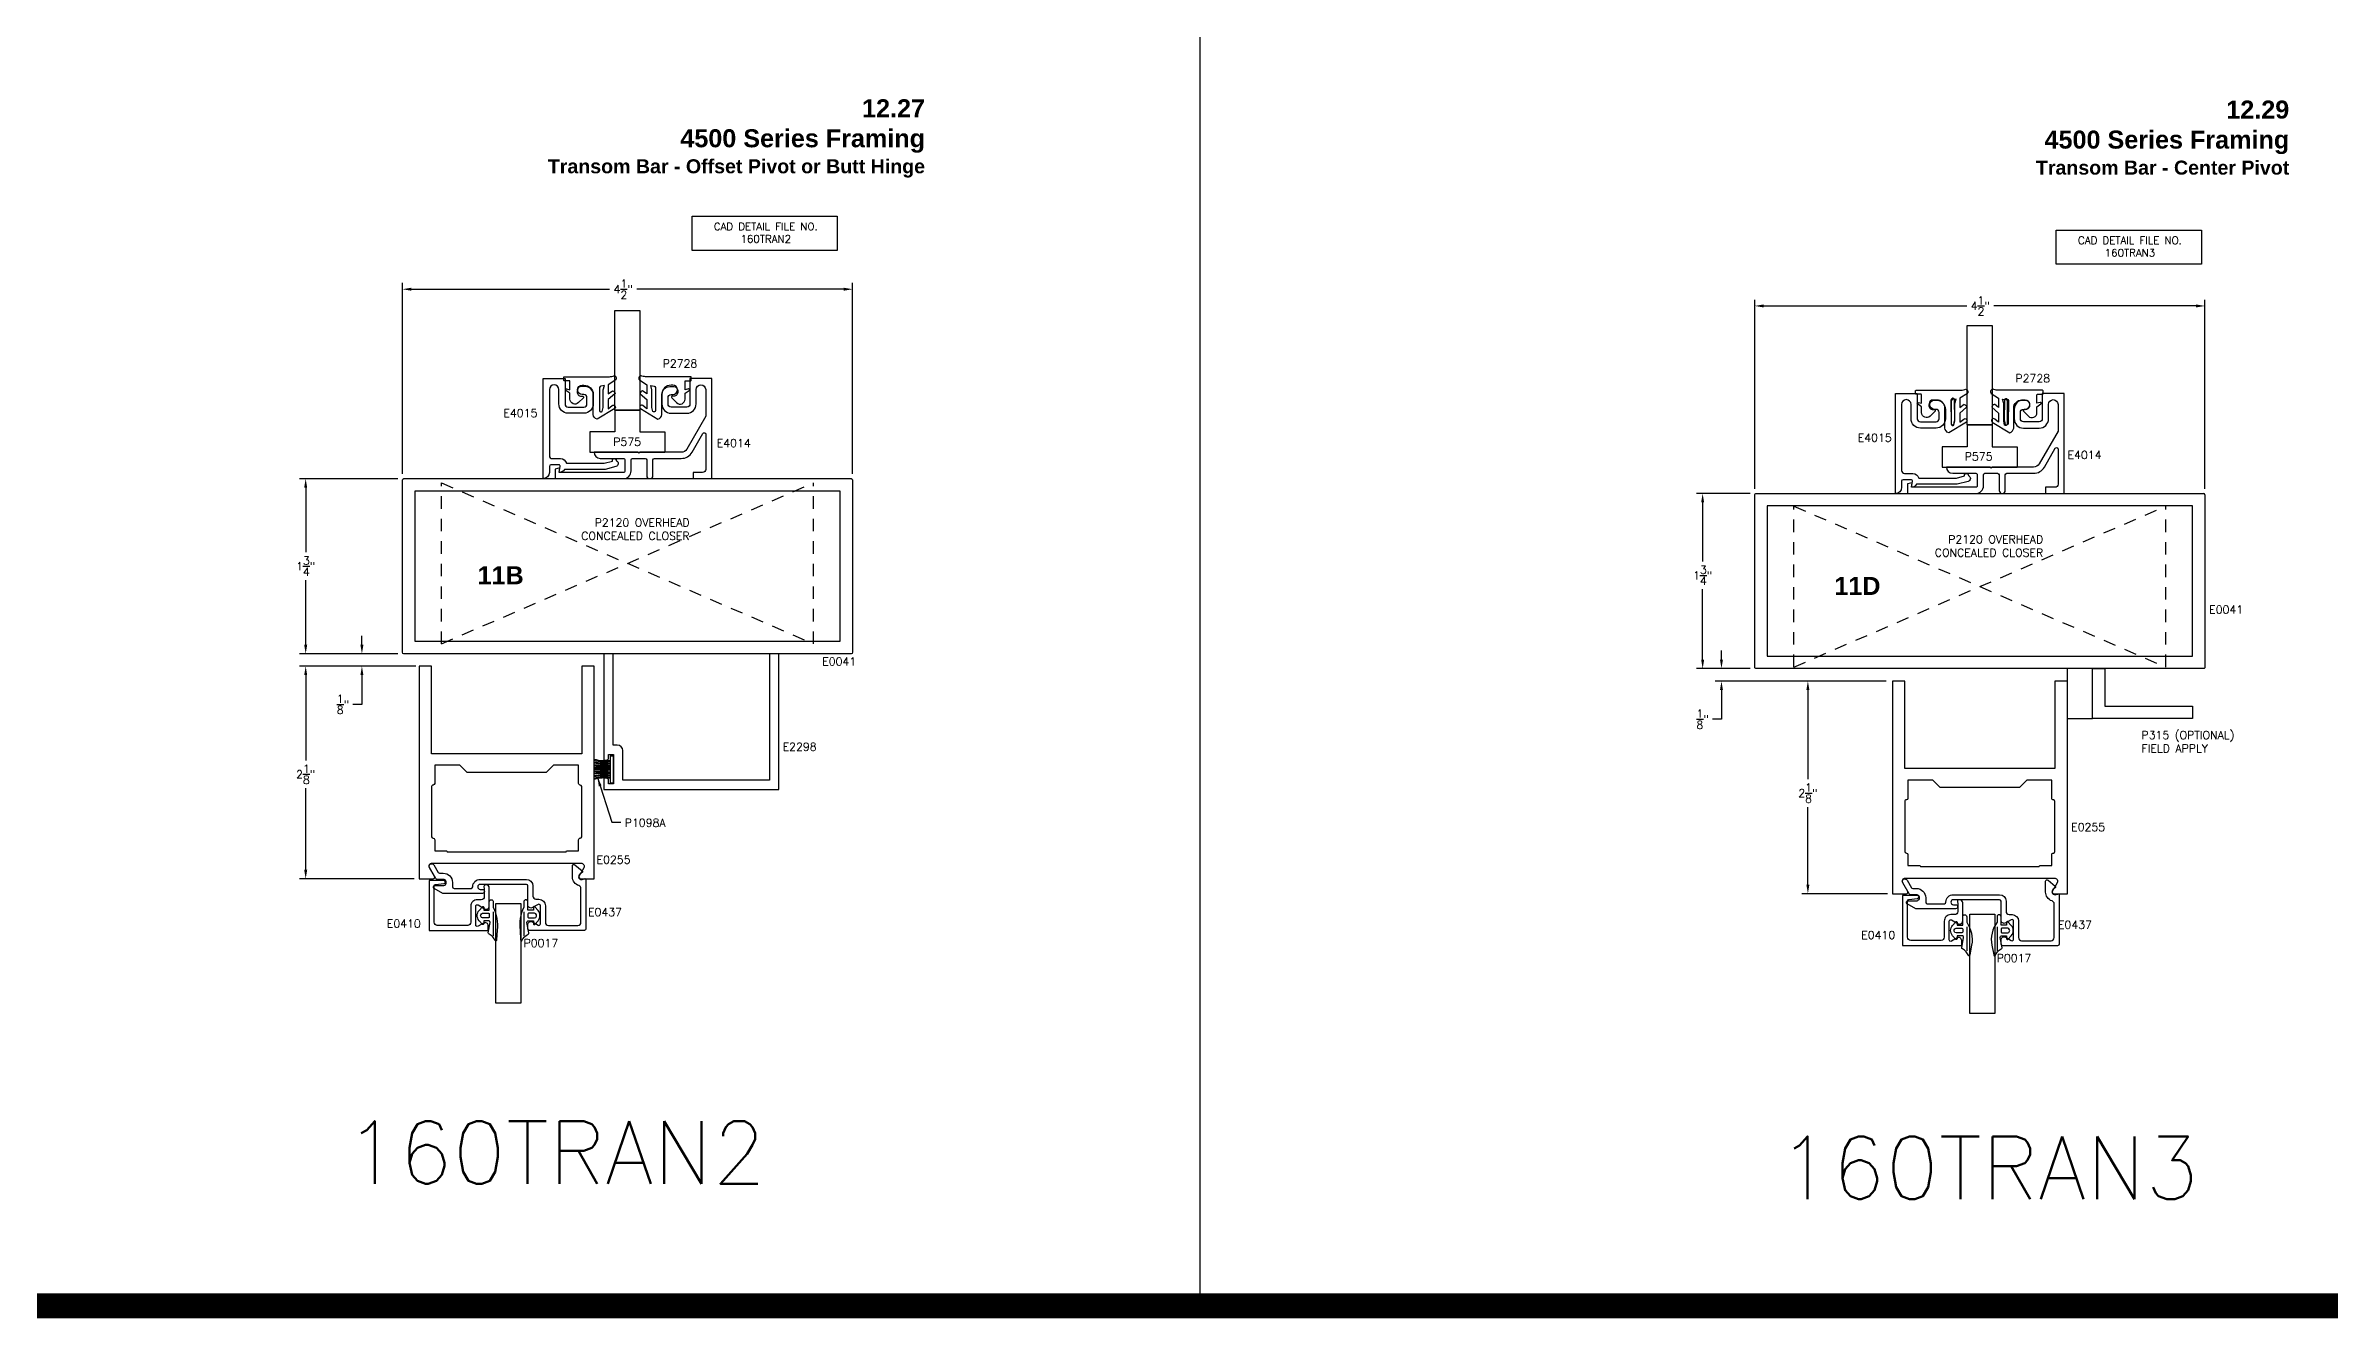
# Model space of a CAD drawing. Extents: x 0 to 139, y 0 to 75.
# Drawn here: x 32.14 to 54.97, y 14.75 to 27.47 of the extents above; entities that cross this region are included whole.
import ezdxf

# ---------------------------------------------------------------- set-up
doc = ezdxf.new("R2010")
doc.units = 0
doc.header["$MEASUREMENT"] = 0
doc.header["$PDMODE"] = 3
doc.linetypes.add('SHIDDEN', pattern=[0.1875, 0.125, -0.0625])
doc.layers.get('DEFPOINTS').update_dxf_attribs({"linetype": 'CONTINUOUS'})
for name, color, linetype in [('R-ANNO-DIMS', 3, 'CONTINUOUS'), ('R-ANNO-TEXT', 6, 'CONTINUOUS'), ('R-DET1', 4, 'CONTINUOUS'), ('R-DET2', 2, 'CONTINUOUS'), ('R-DET3', 5, 'CONTINUOUS'), ('R-OTLN', 1, 'CONTINUOUS'), ('R-PAT1', 5, 'CONTINUOUS'), ('TITLE', 7, 'CONTINUOUS')]:
    doc.layers.add(name, color=color, linetype=linetype)
doc.styles.get("Standard").update_dxf_attribs({"font": 'simplex'})
doc.dimstyles.new('1X', dxfattribs={"dimscale": 0, "dimtxt": 0.08, "dimasz": 0.09, "dimexe": 0.0625, "dimexo": 0.0625, "dimgap": 0.045, "dimtad": 0, "dimtih": 1, "dimtoh": 1, "dimdec": 4, "dimzin": 4, "dimtxsty": 'STANDARD', "dimcen": 0, "dimazin": 3, "dimtfac": 1, "dimtdec": 4, "dimtofl": 0, "dimtmove": 0, "dimatfit": 3, "dimtolj": 1, "dimtzin": 4})

# ---------------------------------------------------------------- blocks, each defined once
blk = doc.blocks.new('*D71')
at = {"layer": 'DEFPOINTS', "color": 0}
for p in [(53.725, 24.87), (49.225, 22.981), (53.725, 22.981)]:
    blk.add_point(p, dxfattribs=at)
at = {"layer": 'R-ANNO-DIMS', "color": 0}
for p, q in [((49.225, 23.043), (49.225, 24.932)), ((53.725, 23.043), (53.725, 24.932)), ((49.315, 24.87), (51.343, 24.87)), ((53.635, 24.87), (51.616, 24.87))]:
    blk.add_line(p, q, dxfattribs=at)
for points in [[(49.315, 24.885), (49.315, 24.855), (49.225, 24.87)], [(53.635, 24.885), (53.635, 24.855), (53.725, 24.87)]]:
    blk.add_solid(points, dxfattribs=at)
at = {"layer": 'R-ANNO-DIMS', "color": 0, "insert": (51.479, 24.87), "char_height": 0.08, "attachment_point": 5}
blk.add_mtext('\\A1;4{\\H1.000000x;\\S1/2;}"', dxfattribs=at)
blk = doc.blocks.new('*D72')
at = {"layer": 'DEFPOINTS', "color": 0}
for p in [(48.704, 22.996), (49.24, 22.996), (49.24, 21.246)]:
    blk.add_point(p, dxfattribs=at)
at = {"layer": 'R-ANNO-DIMS', "color": 0}
for p, q in [((49.178, 22.996), (48.641, 22.996)), ((48.704, 22.906), (48.704, 22.316)), ((48.704, 21.336), (48.704, 22.039)), ((49.178, 21.246), (48.641, 21.246))]:
    blk.add_line(p, q, dxfattribs=at)
for points in [[(48.689, 22.906), (48.719, 22.906), (48.704, 22.996)], [(48.689, 21.336), (48.719, 21.336), (48.704, 21.246)]]:
    blk.add_solid(points, dxfattribs=at)
at = {"layer": 'R-ANNO-DIMS', "color": 0, "insert": (48.704, 22.178), "char_height": 0.08, "attachment_point": 5}
blk.add_mtext('\\A1;1{\\H1.000000x;\\S3/4;}"', dxfattribs=at)
blk = doc.blocks.new('*D73')
at = {"layer": 'DEFPOINTS', "color": 0}
for p in [(48.892, 21.246), (49.24, 21.246), (50.6, 21.122)]:
    blk.add_point(p, dxfattribs=at)
at = {"layer": 'R-ANNO-DIMS', "color": 0}
for p, q in [((49.178, 21.246), (48.829, 21.246)), ((48.892, 21.336), (48.892, 21.426)), ((50.538, 21.122), (48.829, 21.122)), ((48.892, 21.032), (48.892, 20.74)), ((48.892, 20.74), (48.802, 20.74))]:
    blk.add_line(p, q, dxfattribs=at)
for points in [[(48.877, 21.336), (48.907, 21.336), (48.892, 21.246)], [(48.877, 21.032), (48.907, 21.032), (48.892, 21.122)]]:
    blk.add_solid(points, dxfattribs=at)
at = {"layer": 'R-ANNO-DIMS', "color": 0, "insert": (48.704, 20.74), "char_height": 0.08, "attachment_point": 5}
blk.add_mtext('\\A1;{\\H1.000000x;\\S1/8;}"', dxfattribs=at)
blk = doc.blocks.new('*D74')
at = {"layer": 'DEFPOINTS', "color": 0}
for p in [(50.6, 21.122), (49.756, 18.997), (50.615, 18.997)]:
    blk.add_point(p, dxfattribs=at)
at = {"layer": 'R-ANNO-DIMS', "color": 0}
for p, q in [((50.538, 21.122), (49.694, 21.122)), ((49.756, 21.032), (49.756, 20.14)), ((49.756, 19.087), (49.756, 19.863)), ((50.553, 18.997), (49.694, 18.997))]:
    blk.add_line(p, q, dxfattribs=at)
for points in [[(49.741, 21.032), (49.771, 21.032), (49.756, 21.122)], [(49.741, 19.087), (49.771, 19.087), (49.756, 18.997)]]:
    blk.add_solid(points, dxfattribs=at)
at = {"layer": 'R-ANNO-DIMS', "color": 0, "insert": (49.756, 20.002), "char_height": 0.08, "attachment_point": 5}
blk.add_mtext('\\A1;2{\\H1.000000x;\\S1/8;}"', dxfattribs=at)
blk = doc.blocks.new('P575')
at = {"layer": 'R-DET2'}
for p, q in [((7.419, 23.247), (7.419, 23.029)), ((7.419, 23.247), (7.669, 23.247)), ((7.669, 23.247), (7.669, 23.029)), ((7.169, 23.029), (7.169, 22.826)), ((7.419, 23.029), (7.169, 23.029)), ((7.669, 23.029), (7.919, 23.029)), ((7.919, 23.029), (7.919, 22.826)), ((7.169, 22.826), (7.211, 22.826)), ((7.211, 22.826), (7.919, 22.826))]:
    blk.add_line(p, q, dxfattribs=at)
blk = doc.blocks.new('*D106')
at = {"layer": 'DEFPOINTS', "color": 0}
for p in [(40.207, 25.037), (35.707, 23.129), (40.207, 23.129)]:
    blk.add_point(p, dxfattribs=at)
at = {"layer": 'R-ANNO-DIMS', "color": 0}
for p, q in [((35.707, 23.192), (35.707, 25.1)), ((35.797, 25.037), (37.777, 25.037)), ((40.117, 25.037), (38.05, 25.037)), ((40.207, 23.192), (40.207, 25.1))]:
    blk.add_line(p, q, dxfattribs=at)
for points in [[(35.797, 25.052), (35.797, 25.022), (35.707, 25.037)], [(40.117, 25.052), (40.117, 25.022), (40.207, 25.037)]]:
    blk.add_solid(points, dxfattribs=at)
at = {"layer": 'R-ANNO-DIMS', "color": 0, "insert": (37.914, 25.037), "char_height": 0.08, "attachment_point": 5}
blk.add_mtext('\\A1;4{\\H1.000000x;\\S1/2;}"', dxfattribs=at)
blk = doc.blocks.new('*D107')
at = {"layer": 'DEFPOINTS', "color": 0}
for p in [(34.74, 23.144), (35.722, 23.144), (35.722, 21.394)]:
    blk.add_point(p, dxfattribs=at)
at = {"layer": 'R-ANNO-DIMS', "color": 0}
for p, q in [((35.66, 23.144), (34.677, 23.144)), ((34.74, 23.054), (34.74, 22.408)), ((34.74, 21.484), (34.74, 22.131)), ((35.66, 21.394), (34.677, 21.394))]:
    blk.add_line(p, q, dxfattribs=at)
for points in [[(34.725, 23.054), (34.755, 23.054), (34.74, 23.144)], [(34.725, 21.484), (34.755, 21.484), (34.74, 21.394)]]:
    blk.add_solid(points, dxfattribs=at)
at = {"layer": 'R-ANNO-DIMS', "color": 0, "insert": (34.74, 22.269), "char_height": 0.08, "attachment_point": 5}
blk.add_mtext('\\A1;1{\\H1.000000x;\\S3/4;}"', dxfattribs=at)
blk = doc.blocks.new('*D108')
at = {"layer": 'DEFPOINTS', "color": 0}
for p in [(35.302, 21.394), (35.722, 21.394), (35.905, 21.271)]:
    blk.add_point(p, dxfattribs=at)
at = {"layer": 'R-ANNO-DIMS', "color": 0}
for p, q in [((35.302, 21.484), (35.302, 21.574)), ((35.66, 21.394), (35.239, 21.394)), ((35.842, 21.271), (35.239, 21.271)), ((35.302, 21.181), (35.302, 20.889)), ((35.302, 20.889), (35.212, 20.889))]:
    blk.add_line(p, q, dxfattribs=at)
for points in [[(35.287, 21.484), (35.317, 21.484), (35.302, 21.394)], [(35.287, 21.181), (35.317, 21.181), (35.302, 21.271)]]:
    blk.add_solid(points, dxfattribs=at)
at = {"layer": 'R-ANNO-DIMS', "color": 0, "insert": (35.113, 20.889), "char_height": 0.08, "attachment_point": 5}
blk.add_mtext('\\A1;{\\H1.000000x;\\S1/8;}"', dxfattribs=at)
blk = doc.blocks.new('*D109')
at = {"layer": 'DEFPOINTS', "color": 0}
for p in [(35.905, 21.271), (34.74, 19.146), (35.889, 19.146)]:
    blk.add_point(p, dxfattribs=at)
at = {"layer": 'R-ANNO-DIMS', "color": 0}
for p, q in [((35.842, 21.271), (34.677, 21.271)), ((34.74, 21.181), (34.74, 20.328)), ((34.74, 19.236), (34.74, 20.052)), ((35.826, 19.146), (34.677, 19.146))]:
    blk.add_line(p, q, dxfattribs=at)
for points in [[(34.725, 21.181), (34.755, 21.181), (34.74, 21.271)], [(34.725, 19.236), (34.755, 19.236), (34.74, 19.146)]]:
    blk.add_solid(points, dxfattribs=at)
at = {"layer": 'R-ANNO-DIMS', "color": 0, "insert": (34.74, 20.19), "char_height": 0.08, "attachment_point": 5}
blk.add_mtext('\\A1;2{\\H1.000000x;\\S1/8;}"', dxfattribs=at)
blk = doc.blocks.new('WEATHERING')
at = {"layer": 'R-DET2'}
for p, q in [((0, 0), (0, -0.27)), ((0, 0), (0.03, 0)), ((0.03, 0), (0.03, -0.27)), ((0, -0.129), (-0.16, -0.129)), ((0, -0.139), (-0.16, -0.139)), ((0, -0.27), (0.03, -0.27))]:
    blk.add_line(p, q, dxfattribs=at)
for centre, radius, start, end in [((-0.056, 0.313), 0.361, 253.2416, 278.8875), ((-0.056, 0.313), 0.371, 253.7056, 278.6489), ((-0.057, 0.486), 0.557, 259.3278, 275.8729), ((-0.057, 0.486), 0.566, 259.5182, 275.7701), ((-0.063, 0.677), 0.77, 262.7557, 274.6832), ((-0.063, 0.677), 0.78, 262.849, 274.6238), ((-0.066, 1.463), 1.578, 266.5833, 272.3941), ((-0.067, -1.773), 1.619, 87.6382, 93.304), ((-0.064, -0.966), 0.8, 85.4377, 96.9231), ((-0.064, -0.966), 0.79, 85.3793, 97.0112), ((-0.058, -0.769), 0.58, 84.3053, 100.1631), ((-0.058, -0.769), 0.57, 84.2043, 100.3432), ((-0.056, -0.591), 0.38, 81.4567, 105.8164), ((-0.056, -0.591), 0.37, 81.2223, 106.2556)]:
    blk.add_arc(centre, radius, start, end, dxfattribs=at)
blk = doc.blocks.new('E0041')
at = {"layer": 'R-OTLN'}
blk.add_lwpolyline([(53.725, 22.981), (53.725, 21.261, -0.414214), (53.71, 21.246), (49.24, 21.246, -0.414214), (49.225, 21.261), (49.225, 22.981, -0.414214), (49.24, 22.996), (53.71, 22.996)], format="xyb", dxfattribs=at)
blk.add_lwpolyline([(49.35, 21.371), (53.6, 21.371), (53.6, 22.871), (49.35, 22.871), (49.35, 21.371)], dxfattribs=at)
blk.add_arc((53.71, 22.981), 0.015, 0, 89.9999, dxfattribs=at)
blk = doc.blocks.new('P315_REAL')
at = {"layer": 'R-DET3'}
for p, q in [((54.212, 20.735), (53.962, 20.735)), ((53.962, 20.235), (53.962, 20.735)), ((54.212, 20.235), (54.212, 20.735)), ((53.962, 20.235), (54.212, 20.235))]:
    blk.add_line(p, q, dxfattribs=at)
blk.add_lwpolyline([(54.212, 20.235), (54.212, 20.735), (54.337, 20.735), (54.337, 20.36), (55.212, 20.36), (55.212, 20.235), (54.212, 20.235)], close=True, dxfattribs=at)
blk = doc.blocks.new('P2728_GASKET')
at = {"layer": 'R-DET2'}
blk.add_lwpolyline([(86.461, 33.362), (86.567, 33.537, 0.301952), (86.52, 33.577), (86.32, 33.577, -0.414214), (86.24, 33.657), (86.24, 33.695, -0.388879), (86.276, 33.735), (86.292, 33.736, -0.440011), (86.336, 33.696), (86.336, 33.682, 0.668179), (86.353, 33.675), (86.401, 33.724, 0.668179), (86.366, 33.809), (86.307, 33.809), (86.279, 33.849, 0.836323), (86.264, 33.842), (86.273, 33.809), (86.189, 33.809, -0.414214), (86.183, 33.815), (86.183, 33.865, 0.414214), (86.177, 33.871), (86.149, 33.871, 0.414214), (86.143, 33.865), (86.143, 33.427, -0.083245), (86.135, 33.378), (86.135, 33.378)], format="xyb", dxfattribs=at)
for points in [[(86.174, 33.352), (86.223, 33.426), (86.314, 33.426), (86.283, 33.384)], [(86.313, 33.359), (86.371, 33.426), (86.462, 33.426), (86.431, 33.388)]]:
    blk.add_lwpolyline(points, dxfattribs=at)
blk.add_lwpolyline([(86.235, 33.499, -0.372312), (86.249, 33.512), (86.48, 33.512, -0.668179), (86.49, 33.486), (86.448, 33.478), (86.274, 33.478), (86.23, 33.465)], format="xyb", close=True, dxfattribs=at)
at = {"layer": 'R-DET2', "ltscale": 0.1}
for centre, radius, start, end in [((86.157, 33.369), 0.0237, 157.7655, 314.5007), ((86.313, 33.388), 0.0297, 188.4603, 270), ((86.446, 33.375), 0.0199, 139.7022, 319.7022)]:
    blk.add_arc(centre, radius, start, end, dxfattribs=at)

msp = doc.modelspace()

# ---------------------------------------------------------------- linework, layer by layer
at = {"layer": 'R-ANNO-TEXT'}
for points in [[(38.60218, 25.7677), (40.05366, 25.7677), (40.05366, 25.42564), (38.60218, 25.42564)], [(52.23857, 25.62877), (53.69005, 25.62877), (53.69005, 25.28671), (52.23857, 25.28671)]]:
    msp.add_lwpolyline(points, close=True, dxfattribs=at)
at = {"layer": 'R-DET1', "color": 4, "linetype": 'CONTINUOUS'}
for points in [[(37.26947, 23.28217), (37.19094, 23.28217, 0.41421356), (37.17594, 23.26717), (37.17594, 23.20617, -0.41421342), (37.11394, 23.14417), (37.11394, 23.14417), (37.11394, 24.14417), (37.33294, 24.14417), (37.33294, 23.89117, 0.41421356), (37.36394, 23.86017), (37.52094, 23.86017, 0.41421356), (37.55194, 23.89117), (37.55194, 23.95417, 0.41421356), (37.52094, 23.98517), (37.50444, 23.98517, -0.9999957), (37.50444, 24.07817), (37.52094, 24.07817, -0.41421356), (37.61394, 23.98517), (37.61394, 23.89117, -0.41421356), (37.52094, 23.79817), (37.36394, 23.79817, -0.41421356), (37.27094, 23.89117), (37.27094, 24.03467, 0.99997474), (37.17594, 24.03467), (37.17594, 23.37517, 0.41421375), (37.20694, 23.34417), (37.28734, 23.34417, -0.3396725), (37.34724, 23.29817), (37.72478, 23.29817), (37.8056, 23.31983, -1.17936225), (37.84487, 23.32367, -0.71606937), (37.84093, 23.26511), (37.73294, 23.23617), (37.32704, 23.23617, -0.26293773), (37.27394, 23.20617), (37.28424, 23.26457, 0.46630726)], [(37.93126, 23.22117, -0.41421434), (37.91626, 23.20617), (37.27215, 23.20617), (37.28026, 23.25217), (37.23426, 23.23984), (37.23426, 23.14417), (37.91526, 23.14417, 0.41421356), (37.99326, 23.22217), (37.99326, 23.33117, -0.41421356), (38.00826, 23.34617), (38.13426, 23.34617, -0.41421356), (38.14926, 23.33117), (38.14926, 23.17517, 0.99996806), (38.21126, 23.17517), (38.21126, 23.33117, -0.41421356), (38.22626, 23.34617), (38.49404, 23.34617, 0.267949), (38.60229, 23.40867), (38.71027, 23.59569, -0.76732194), (38.73826, 23.58819), (38.73826, 23.23717, -0.41421356), (38.70726, 23.20617), (38.61326, 23.20617), (38.61326, 23.14417), (38.80026, 23.14417), (38.80026, 24.14417), (38.58126, 24.14417), (38.58126, 23.89117, -0.41421356), (38.55026, 23.86017), (38.39326, 23.86017, -0.41421356), (38.36226, 23.89117), (38.36226, 23.95417, -0.41421356), (38.39326, 23.98517), (38.40976, 23.98517, 1), (38.40976, 24.07817), (38.39326, 24.07817, 0.41421356), (38.30026, 23.98517), (38.30026, 23.89117, 0.41421356), (38.39326, 23.79817), (38.55026, 23.79817, 0.41421356), (38.64326, 23.89117), (38.64326, 24.03467, -0.99998211), (38.73826, 24.03467), (38.73826, 23.76817), (38.54831, 23.43917, -0.26794795), (38.49461, 23.40817), (38.08126, 23.40817), (38.07126, 23.39817), (38.06126, 23.40817), (37.62326, 23.40817, 0.41421014), (37.68526, 23.34617), (37.91626, 23.34617, -0.41421551), (37.93126, 23.33117)], [(50.78551, 23.13372), (50.70699, 23.13372, 0.41421356), (50.69199, 23.11872), (50.69199, 23.05772, -0.41421342), (50.62999, 22.99572), (50.62999, 22.99572), (50.62999, 23.99572), (50.84899, 23.99572), (50.84899, 23.74272, 0.41421356), (50.87999, 23.71172), (51.03699, 23.71172, 0.41421356), (51.06799, 23.74272), (51.06799, 23.80572, 0.41421356), (51.03699, 23.83672), (51.02049, 23.83672, -0.9999957), (51.02049, 23.92972), (51.03699, 23.92972, -0.41421356), (51.12999, 23.83672), (51.12999, 23.74272, -0.41421356), (51.03699, 23.64972), (50.87999, 23.64972, -0.41421356), (50.78699, 23.74272), (50.78699, 23.88622, 0.99997474), (50.69199, 23.88622), (50.69199, 23.22672, 0.41421375), (50.72299, 23.19572), (50.80339, 23.19572, -0.3396725), (50.86329, 23.14972), (51.24083, 23.14972), (51.32165, 23.17138, -1.17936225), (51.36092, 23.17522, -0.71606937), (51.35698, 23.11666), (51.24899, 23.08772), (50.84309, 23.08772, -0.26293773), (50.78999, 23.05772), (50.80029, 23.11612, 0.46630726)], [(51.44919, 23.07272, -0.41421434), (51.43419, 23.05772), (50.79008, 23.05772), (50.79819, 23.10372), (50.75219, 23.0914), (50.75219, 22.99572), (51.43319, 22.99572, 0.41421356), (51.51119, 23.07372), (51.51119, 23.18272, -0.41421356), (51.52619, 23.19772), (51.65219, 23.19772, -0.41421356), (51.66719, 23.18272), (51.66719, 23.02672, 0.99996806), (51.72919, 23.02672), (51.72919, 23.18272, -0.41421356), (51.74419, 23.19772), (52.01197, 23.19772, 0.267949), (52.12023, 23.26022), (52.2282, 23.44724, -0.76732194), (52.25619, 23.43974), (52.25619, 23.08872, -0.41421356), (52.22519, 23.05772), (52.13119, 23.05772), (52.13119, 22.99572), (52.31819, 22.99572), (52.31819, 23.99572), (52.09919, 23.99572), (52.09919, 23.74272, -0.41421356), (52.06819, 23.71172), (51.91119, 23.71172, -0.41421356), (51.88019, 23.74272), (51.88019, 23.80572, -0.41421356), (51.91119, 23.83672), (51.92769, 23.83672, 1), (51.92769, 23.92972), (51.91119, 23.92972, 0.41421356), (51.81819, 23.83672), (51.81819, 23.74272, 0.41421356), (51.91119, 23.64972), (52.06819, 23.64972, 0.41421356), (52.16119, 23.74272), (52.16119, 23.88622, -0.99998211), (52.25619, 23.88622), (52.25619, 23.61972), (52.06624, 23.29072, -0.26794795), (52.01255, 23.25972), (51.59919, 23.25972), (51.58919, 23.24972), (51.57919, 23.25972), (51.14119, 23.25972, 0.41421014), (51.20319, 23.19772), (51.43419, 23.19772, -0.41421551), (51.44919, 23.18272)], [(37.76741, 20.35417), (37.76741, 20.38917), (37.81741, 20.38917), (37.81741, 20.09417), (37.76741, 20.09417), (37.76741, 20.12817, 0.41421318), (37.74441, 20.15117), (37.72041, 20.15117), (37.72041, 20.03817), (39.47041, 20.03817), (39.47041, 21.39417), (39.37741, 21.39417), (39.37741, 20.13117), (37.91041, 20.13117), (37.91041, 20.42617, 0.41421356), (37.85441, 20.48217), (37.81341, 20.48217), (37.81341, 21.39417), (37.72041, 21.39417), (37.72041, 20.33117), (37.74441, 20.33117, 0.41421356)]]:
    msp.add_lwpolyline(points, format="xyb", close=True, dxfattribs=at)
at = {"layer": 'R-DET1'}
for points in [[(36.48472, 19.14005), (36.94573, 19.14005, -0.41421356), (37.01073, 19.07505), (37.01073, 18.97303, 0.41421356), (37.04173, 18.94203), (37.07073, 18.94203, -0.41421356), (37.13573, 18.87703), (37.13573, 18.71105, 0.41421356), (37.16673, 18.68005), (37.46072, 18.68005, 0.41421356), (37.49172, 18.71105), (37.49172, 19.04809, 0.32566273), (37.47022, 19.0776, -0.32566273), (37.40572, 19.16612), (37.40572, 19.2745, -0.63707026), (37.43036, 19.28599), (37.503, 19.22504, -0.47797252), (37.50271, 19.20948), (37.48263, 19.1939, 0.86906798), (37.51314, 19.14062), (37.52801, 19.14657, -0.53050876), (37.54172, 19.13728), (37.54172, 18.64505, -0.41421356), (37.52672, 18.63005), (36.97572, 18.63005, -0.41421356), (36.96072, 18.64505), (36.96072, 18.68754, -0.57735903), (37.00722, 18.71439), (37.06322, 18.68206, 0.57735903), (37.08572, 18.69505), (37.08572, 18.87703, 0.57734117), (37.06322, 18.89002), (37.00722, 18.85769, -0.57734117), (36.96072, 18.88454), (36.96072, 19.07505, 0.41421356), (36.94572, 19.09005), (36.48472, 19.09005, 1), (36.48472, 19.04005), (36.50673, 19.04005, -1), (36.50673, 19.00005), (36.10972, 19.00005), (36.0231, 19.05006, -0.76733083), (36.0306, 19.07805), (36.11425, 19.07805, 1.00570395), (36.11461, 19.14005), (36.05561, 19.14005, -0.26794617), (36.04262, 19.14755), (35.97795, 19.25955, -0.99997534), (36.02125, 19.28455), (36.06456, 19.20955, 0.26794235), (36.07755, 19.20205), (36.11461, 19.20205, -0.41421356), (36.20761, 19.10905), (36.20761, 19.06505, 0.41421356), (36.22261, 19.05005), (36.39472, 19.05005, 0.41421194), (36.40972, 19.06505, -0.41421194), (36.48472, 19.14005)], [(36.0376, 19.08946), (36.12325, 19.09998, 0.94070735), (36.12143, 19.12986), (35.97443, 19.12986), (35.97443, 18.62986), (36.56543, 18.62986), (36.56543, 18.67717, 0.57735031), (36.51893, 18.70402), (36.46293, 18.67168, -0.57734995), (36.44043, 18.68468), (36.44043, 18.87182, -0.57735006), (36.46293, 18.88482), (36.52893, 18.84671, 0.57735393), (36.57543, 18.87356), (36.57543, 19.05386, 0.41421356), (36.54443, 19.08486), (36.53704, 19.08486, 0.45599114), (36.52219, 19.06776), (36.52542, 19.04486), (36.52543, 18.96782, -0.41421356), (36.49443, 18.93682), (36.45561, 18.93682, 0.41573472), (36.39043, 18.87168), (36.39042, 18.71086, -0.41421356), (36.35942, 18.67986), (36.05543, 18.67986, -0.41421356), (36.02443, 18.71086), (36.02442, 19.07457, -0.37886689), (36.0376, 19.08946)], [(51.21056, 18.98716), (51.67157, 18.98716, -0.41421356), (51.73657, 18.92216), (51.73657, 18.82014, 0.41421356), (51.76757, 18.78914), (51.79657, 18.78914, -0.41421356), (51.86157, 18.72414), (51.86157, 18.55816, 0.41421356), (51.89257, 18.52716), (52.18656, 18.52716, 0.41421356), (52.21756, 18.55816), (52.21756, 18.8952, 0.32566273), (52.19606, 18.9247, -0.32566273), (52.13156, 19.01323), (52.13156, 19.12161, -0.63707026), (52.1562, 19.1331), (52.22884, 19.07215, -0.47797252), (52.22855, 19.05659), (52.20847, 19.04101, 0.86906798), (52.23898, 18.98773), (52.25385, 18.99367, -0.53050876), (52.26756, 18.98439), (52.26756, 18.49215, -0.41421356), (52.25256, 18.47715), (51.70156, 18.47715, -0.41421356), (51.68656, 18.49215), (51.68656, 18.53465, -0.57735903), (51.73306, 18.5615), (51.78906, 18.52916, 0.57735903), (51.81156, 18.54215), (51.81156, 18.72414, 0.57734117), (51.78906, 18.73713), (51.73306, 18.7048, -0.57734117), (51.68656, 18.73165), (51.68656, 18.92216, 0.41421356), (51.67156, 18.93716), (51.21056, 18.93716, 1), (51.21056, 18.88715), (51.23257, 18.88715, -1), (51.23257, 18.84716), (50.83556, 18.84716), (50.74894, 18.89716, -0.76733083), (50.75644, 18.92516), (50.84009, 18.92516, 1.00570395), (50.84045, 18.98715), (50.78145, 18.98716, -0.26794617), (50.76846, 18.99466), (50.70379, 19.10666, -0.99997534), (50.74709, 19.13166), (50.7904, 19.05665, 0.26794235), (50.80339, 19.04916), (50.84045, 19.04916, -0.41421356), (50.93345, 18.95616), (50.93345, 18.91215, 0.41421356), (50.94845, 18.89716), (51.12056, 18.89716, 0.41421194), (51.13556, 18.91215, -0.41421194), (51.21056, 18.98716)], [(50.76591, 18.94001), (50.85157, 18.95053, 0.94070735), (50.84974, 18.98042), (50.70274, 18.98042), (50.70274, 18.48042), (51.29374, 18.48042), (51.29374, 18.52772, 0.57735031), (51.24724, 18.55457), (51.19124, 18.52224, -0.57734995), (51.16874, 18.53523), (51.16874, 18.72238, -0.57735006), (51.19124, 18.73537), (51.25724, 18.69726, 0.57735393), (51.30374, 18.72411), (51.30374, 18.90442, 0.41421356), (51.27274, 18.93542), (51.26535, 18.93542, 0.45599114), (51.2505, 18.91832), (51.25374, 18.89542), (51.25374, 18.81838, -0.41421356), (51.22274, 18.78738), (51.18393, 18.78738, 0.41573472), (51.11874, 18.72223), (51.11874, 18.56142, -0.41421356), (51.08774, 18.53042), (50.78374, 18.53042, -0.41421356), (50.75274, 18.56142), (50.75274, 18.92512, -0.37886689), (50.76591, 18.94001)]]:
    msp.add_lwpolyline(points, format="xyb", dxfattribs=at)
at = {"layer": 'R-DET2'}
for points in [[(38.08126, 24.82316), (38.08126, 23.82917), (37.83126, 23.82917), (37.83126, 24.82316), (38.08126, 24.82316)], [(51.59919, 24.67471), (51.59919, 23.68072), (51.34919, 23.68072), (51.34919, 24.67471), (51.59919, 24.67471)], [(36.89138, 18.89814), (36.89138, 17.90416), (36.64138, 17.90416), (36.64138, 18.89814), (36.89138, 18.89814)], [(51.62364, 18.79292), (51.62364, 17.79893), (51.37364, 17.79893), (51.37364, 18.79292), (51.62364, 18.79292)]]:
    msp.add_lwpolyline(points, close=True, dxfattribs=at)
for points in [[(51.19621, 23.94176, 0.37231182), (51.18364, 23.92669), (51.18766, 23.69649, 0.66817864), (51.21344, 23.68633), (51.22078, 23.72038, 0.19891237), (51.22498, 23.73106), (51.22147, 23.93231, 0.45739472), (51.20404, 23.94685)], [(51.74885, 23.93969, -0.37231182), (51.76142, 23.92463), (51.7574, 23.69442, -0.66817864), (51.73162, 23.68426), (51.72428, 23.71832, -0.19891237), (51.72008, 23.729), (51.72359, 23.93025, -0.45739472), (51.74102, 23.94479)], [(36.65336, 18.63293), (36.64718, 18.53482, -0.47703701), (36.6351, 18.52504, 0.16906349), (36.57314, 18.59394, -0.37880884), (36.56526, 18.6046), (36.58447, 18.70991, 0.34624191), (36.57451, 18.72579), (36.52043, 18.72579), (36.51931, 18.69559, -0.6086559), (36.50617, 18.69018), (36.47386, 18.72674, -0.37861709), (36.47386, 18.82983), (36.50617, 18.86639, -0.6086559), (36.51932, 18.86098), (36.52043, 18.83079), (36.57543, 18.83079), (36.57543, 18.91579, -1), (36.61543, 18.91579), (36.61543, 18.86075, -0.14818193)], [(36.48938, 18.78579, -0.34199871), (36.50874, 18.80079), (36.56743, 18.80079, -0.41421356), (36.57543, 18.79279), (36.57543, 18.76379, -0.41421356), (36.56743, 18.75579), (36.50874, 18.75579, -0.34199871), (36.48938, 18.77079, -0.12701665)], [(36.88508, 18.63293), (36.88897, 18.53482, 0.47703701), (36.90105, 18.52504, -0.16906349), (36.96301, 18.59394, 0.37880884), (36.97089, 18.6046), (36.95167, 18.70991, -0.34624191), (36.96163, 18.72579), (37.01572, 18.72579), (37.01683, 18.69559, 0.6086559), (37.02998, 18.69018), (37.06229, 18.72674, 0.37861709), (37.06229, 18.82983), (37.02998, 18.86639, 0.6086559), (37.01683, 18.86098), (37.01572, 18.83079), (36.96072, 18.83079), (36.96072, 18.91579, 1), (36.92072, 18.91579), (36.92072, 18.86075, 0.15823043)], [(37.04677, 18.78579, 0.34199871), (37.0274, 18.80079), (36.96872, 18.80079, 0.41421356), (36.96072, 18.79279), (36.96072, 18.76379, 0.41421356), (36.96872, 18.75579), (37.0274, 18.75579, 0.34199871), (37.04677, 18.77079, 0.12701665)], [(51.39281, 18.48348), (51.37549, 18.38537, -0.47703701), (51.36341, 18.37559, 0.16906349), (51.30146, 18.4445, -0.37880884), (51.29357, 18.45515), (51.31279, 18.56047, 0.34624191), (51.30283, 18.57634), (51.24874, 18.57634), (51.24763, 18.54614, -0.6086559), (51.23448, 18.54074), (51.20217, 18.57729, -0.37861709), (51.20217, 18.68039), (51.23448, 18.71694, -0.6086559), (51.24763, 18.71154), (51.24874, 18.68134), (51.30374, 18.68134), (51.30374, 18.76634, -1), (51.34374, 18.76634), (51.34374, 18.7113, -0.19566952)], [(51.59502, 18.48348), (51.61489, 18.38537, 0.47703701), (51.62697, 18.37559, -0.16906349), (51.68892, 18.4445, 0.37880884), (51.69681, 18.45515), (51.67759, 18.56047, -0.34624191), (51.68755, 18.57634), (51.74164, 18.57634), (51.74275, 18.54614, 0.6086559), (51.7559, 18.54074), (51.78821, 18.57729, 0.37861709), (51.78821, 18.68039), (51.7559, 18.71694, 0.6086559), (51.74275, 18.71154), (51.74164, 18.68134), (51.68664, 18.68134), (51.68664, 18.76634, 1), (51.64664, 18.76634), (51.64664, 18.7113, 0.21575338)], [(51.21769, 18.63634, -0.34199871), (51.23706, 18.65134), (51.29574, 18.65134, -0.41421356), (51.30374, 18.64334), (51.30374, 18.61434, -0.41421356), (51.29574, 18.60634), (51.23706, 18.60634, -0.34199871), (51.21769, 18.62134, -0.12701665)], [(51.77269, 18.63634, 0.34199871), (51.75332, 18.65134), (51.69464, 18.65134, 0.41421356), (51.68664, 18.64334), (51.68664, 18.61434, 0.41421356), (51.69464, 18.60634), (51.75332, 18.60634, 0.34199871), (51.77269, 18.62134, 0.12701665)]]:
    msp.add_lwpolyline(points, format="xyb", close=True, dxfattribs=at)
for points in [[(36.61543, 18.8166), (36.61518, 18.57682)], [(36.92072, 18.8166), (36.92097, 18.57682)], [(51.34374, 18.66715), (51.34349, 18.42737)], [(51.64664, 18.66715), (51.64689, 18.42737)]]:
    msp.add_lwpolyline(points, dxfattribs=at)
at = {"layer": 'R-DET3', "linetype": 'SHIDDEN'}
for p, q in [((36.09772, 21.49321), (39.81647, 23.10258)), ((36.09772, 23.10258), (39.81647, 21.49321)), ((36.09772, 21.49321), (36.09772, 23.10258)), ((39.81647, 21.49321), (39.81647, 23.10258)), ((49.61566, 21.26072), (53.33441, 22.8701)), ((49.61566, 22.8701), (53.33441, 21.26072)), ((49.61566, 21.26072), (49.61566, 22.8701)), ((53.33441, 21.26072), (53.33441, 22.8701))]:
    msp.add_line(p, q, dxfattribs=at)
at = {"layer": 'R-OTLN'}
msp.add_lwpolyline([(40.1921, 23.14417, -0.41421356), (40.2071, 23.12917), (40.2071, 21.40917, -0.41421356), (40.1921, 21.39417), (35.7221, 21.39417, -0.41421356), (35.7071, 21.40917), (35.7071, 23.12917, -0.41421356), (35.7221, 23.14417), (40.1921, 23.14417)], format="xyb", dxfattribs=at)
msp.add_lwpolyline([(40.0821, 21.51917), (40.0821, 23.01917), (35.8321, 23.01917), (35.8321, 21.51917)], close=True, dxfattribs=at)
at = {"layer": 'R-OTLN', "linetype": 'CONTINUOUS'}
for points in [[(37.48281, 19.14561), (37.62381, 19.14561), (37.62381, 21.27061), (37.49881, 21.27061), (37.49881, 20.39561), (36.74881, 20.39561), (35.99881, 20.39561), (35.99881, 21.27061), (35.87381, 21.27061), (35.87381, 19.14561), (36.01481, 19.14561, 0.57631853), (36.02782, 19.16806), (35.97757, 19.25511, -0.57734913), (36.00442, 19.30161), (36.74881, 19.30161), (37.4932, 19.30161, -0.57735074), (37.52005, 19.25511), (37.4698, 19.16807, 0.57632405)], [(52.20903, 18.99716), (52.35003, 18.99716), (52.35003, 21.12216), (52.22503, 21.12216), (52.22503, 20.24716), (51.47503, 20.24716), (50.72503, 20.24716), (50.72503, 21.12216), (50.60003, 21.12216), (50.60003, 18.99716), (50.74103, 18.99716, 0.57631853), (50.75405, 19.01962), (50.70379, 19.10666, -0.57734913), (50.73064, 19.15316), (51.47503, 19.15316), (52.21943, 19.15316, -0.57735074), (52.24627, 19.10666), (52.19602, 19.01962, 0.57632405)]]:
    msp.add_lwpolyline(points, format="xyb", close=True, dxfattribs=at)
for points in [[(37.49881, 19.56661), (37.49881, 20.06761, 0.41421356), (37.48381, 20.08261, -0.43239563), (37.46781, 20.09761), (37.46781, 20.28061), (37.21781, 20.28061), (37.14481, 20.20761), (36.35281, 20.20761), (36.27981, 20.28061), (36.02981, 20.28061), (36.02981, 20.09761, -0.41421356), (36.01481, 20.08261, 0.43239732), (35.99881, 20.06761), (35.99881, 19.56661, 0.41421356), (36.01381, 19.55161), (36.01481, 19.55161, -0.41421356), (36.02981, 19.53661), (36.02981, 19.42661), (36.14481, 19.42661, -0.41421356), (36.15481, 19.41661), (36.74881, 19.41661), (37.34281, 19.41661, -0.41421356), (37.35281, 19.42661), (37.46781, 19.42661), (37.46781, 19.53661, -0.43239732), (37.48381, 19.55161, 0.41421356), (37.49881, 19.56661)], [(52.22503, 19.41816), (52.22503, 19.91916, 0.41421356), (52.21003, 19.93416, -0.43239563), (52.19403, 19.94916), (52.19403, 20.13216), (51.94403, 20.13216), (51.87103, 20.05916), (51.07903, 20.05916), (51.00603, 20.13216), (50.75603, 20.13216), (50.75603, 19.94916, -0.41421356), (50.74103, 19.93416, 0.43239732), (50.72503, 19.91916), (50.72503, 19.41816, 0.41421356), (50.74003, 19.40316), (50.74103, 19.40316, -0.41421356), (50.75603, 19.38816), (50.75603, 19.27816), (50.87103, 19.27816, -0.41421356), (50.88103, 19.26816), (51.47503, 19.26816), (52.06903, 19.26816, -0.41421356), (52.07903, 19.27816), (52.19403, 19.27816), (52.19403, 19.38816, -0.43239732), (52.21003, 19.40316, 0.41421356), (52.22503, 19.41816)]]:
    msp.add_lwpolyline(points, format="xyb", dxfattribs=at)
at = {"layer": 'TITLE'}
msp.add_line((43.67851, 74.87895), (43.67851, 14.87895), dxfattribs=at)
at = {"layer": 'TITLE', "const_width": 0.25}
msp.add_lwpolyline([(0.25, 14.87895), (138.908, 14.87895)], dxfattribs=at)

# ---------------------------------------------------------------- block references
at = {"layer": 'R-DET1'}
msp.add_blockref('P315_REAL', (-1.61159, 0.51103), dxfattribs=at)
at = {"layer": 'R-DET2', "xscale": -1, "rotation": 90}
for p in [(71.19061, 110.30483), (84.70165, 110.17008)]:
    msp.add_blockref('P2728_GASKET', p, dxfattribs=at)
at = {"layer": 'R-DET2', "rotation": 269.9999999999999}
for p in [(4.72359, 110.30483), (18.23632, 110.17008)]:
    msp.add_blockref('P2728_GASKET', p, dxfattribs=at)
at = {"layer": 'R-OTLN'}
msp.add_blockref('E0041', (0, 0), dxfattribs=at)
at = {"layer": 'R-PAT1'}
msp.add_blockref('WEATHERING', (37.78381, 20.37441), dxfattribs=at)
at = {"layer": 'TITLE'}
for p in [(30.41222, 0.58188), (30.41222, 0.58188), (30.41222, 0.58188), (30.41222, 0.58188), (30.41222, 0.58188), (43.93016, 0.43343), (43.93016, 0.43343), (43.93016, 0.43343), (43.93016, 0.43343), (43.93016, 0.43343)]:
    msp.add_blockref('P575', p, dxfattribs=at)

# ---------------------------------------------------------------- texts
at = {"layer": 'R-ANNO-TEXT'}
for s, insert, char_height, width, attachment_point in [('CAD DETAIL FILE NO.\\P160TRAN2', (39.33886, 25.70212), 0.075, 1.875, 2), ('CAD DETAIL FILE NO.\\P160TRAN3', (52.97525, 25.56319), 0.075, 1.875, 2), ('{\\fArial|b1|i0|c0|p34;11B}', (36.91924, 22.26837, 6.21069), 0.18, 7.44, 3), ('{\\fArial|b1|i0|c0|p34;11D}', (50.48115, 22.16236, 6.21069), 0.18, 7.44, 3)]:
    msp.add_mtext(s, dxfattribs=dict(at, insert=insert, char_height=char_height, width=width, attachment_point=attachment_point))
at = {"layer": 'R-ANNO-TEXT', "char_height": 0.08}
for s, insert, attachment_point in [('P2728', (38.30815, 24.29496), 4), ('P2728', (51.83043, 24.14714), 4), ('\\A1;E4015', (37.05616, 23.79935), 6), ('P575', (37.81457, 23.51278), 4), ('\\A1;E4014', (38.84934, 23.49988), 4), ('\\A1;E4015', (50.59383, 23.55353), 6), ('P575', (51.32369, 23.36555), 4), ('\\A1;E4014', (52.35158, 23.38093), 4), ('P2120 OVERHEAD\\PCONCEALED CLOSER', (38.57818, 22.63866), 6), ('P2120 OVERHEAD\\PCONCEALED CLOSER', (52.10777, 22.47095), 6), ('\\A1;E0041', (53.76671, 21.83627), 4), ('\\A1;E0041', (39.90338, 21.31715), 4), ('\\A1;P315 (OPTIONAL)\\PFIELD APPLY', (53.09023, 20.51519), 4), ('\\A1;E2298', (39.50753, 20.46531), 4), ('\\A1;P1098A', (37.92937, 19.70553), 4), ('E0255', (52.38722, 19.66233), 4), ('\\A1;E0255', (37.64771, 19.33675), 4), ('E0410', (35.89045, 18.69828), 6), ('\\A1;E0437', (37.56207, 18.8131), 4), ('\\A1;E0437', (52.25564, 18.68656), 4), ('\\A1;P0017', (36.91752, 18.5029), 4), ('\\A1;E0410', (50.62874, 18.5841), 6), ('\\A1;P0017', (51.64335, 18.35345), 4)]:
    msp.add_mtext(s, dxfattribs=dict(at, insert=insert, attachment_point=attachment_point))
at = {"layer": 'TITLE'}
for s, p in [('160TRAN2', (35.13549, 16.09901)), ('160TRAN3', (49.45848, 15.94571))]:
    msp.add_text(s, height=0.625, dxfattribs=at).set_placement(p)
at = {"layer": 'TITLE', "char_height": 0.18, "width": 7.44, "attachment_point": 3}
for s, insert in [('{\\fArial|b1|i0|c0|p34;12.27\\P4500 Series Framing\\P\\H0.7778x;Transom Bar - Offset Pivot or Butt Hinge}', (40.93089, 26.93552, 6.21069)), ('{\\fArial|b1|i0|c0|p34;12.29\\P4500 Series Framing\\P\\H0.7778x;Transom Bar - Center Pivot}', (54.56728, 26.92233, 6.21069))]:
    msp.add_mtext(s, dxfattribs=dict(at, insert=insert))

# ---------------------------------------------------------------- dimensions: what is measured, and where the dimension line sits
at = {"layer": 'R-ANNO-DIMS'}
for base, p1, p2, picture, middle in [((40.2071, 25.03709), (35.7071, 23.12917), (40.2071, 23.12917), '*D106', (37.91355, 25.03709)), ((53.72503, 24.86962), (49.22503, 22.98072), (53.72503, 22.98072), '*D71', (51.47945, 24.86962))]:
    dim = msp.add_linear_dim(base=base, p1=p1, p2=p2, dimstyle='1X', override={"dimscale": 1, "dimpost": '"'}, dxfattribs=at)
    dim.commit()
    dim.dimension.update_dxf_attribs({"geometry": picture, "text_midpoint": middle, "dimtype": 160})
dim = msp.add_linear_dim(base=(34.7399, 23.14417), p1=(35.7221, 21.39417), p2=(35.7221, 23.14417), angle=90, dimstyle='1X', override={"dimscale": 1, "dimpost": '"'}, dxfattribs=at)
dim.commit()
dim.dimension.update_dxf_attribs({"geometry": '*D107', "text_midpoint": (34.7399, 22.26917)})
for base, p1, p2, picture, middle in [((48.70363, 22.99572), (49.24003, 21.24572), (49.24003, 22.99572), '*D72', (48.70363, 22.17752)), ((35.30165, 21.39417), (35.90481, 21.27061), (35.7221, 21.39417), '*D108', (35.11332, 20.88861)), ((34.7399, 19.14561), (35.90481, 21.27061), (35.88881, 19.14561), '*D109', (34.7399, 20.19007)), ((48.89196, 21.24572), (50.60003, 21.12216), (49.24003, 21.24572), '*D73', (48.70363, 20.74016)), ((49.75641, 18.99716), (50.60003, 21.12216), (50.61503, 18.99716), '*D74', (49.75641, 20.00171))]:
    dim = msp.add_linear_dim(base=base, p1=p1, p2=p2, angle=90, dimstyle='1X', override={"dimscale": 1, "dimpost": '"'}, dxfattribs=at)
    dim.commit()
    dim.dimension.update_dxf_attribs({"geometry": picture, "text_midpoint": middle, "dimtype": 160})

# ---------------------------------------------------------------- leaders
at = {"layer": 'R-ANNO-TEXT'}
msp.add_leader([(37.65643, 20.15964), (37.80105, 19.71249), (37.89105, 19.71249)], dimstyle='1X', override={"dimscale": 1}, dxfattribs=at)

doc.saveas('drawing.dxf')
